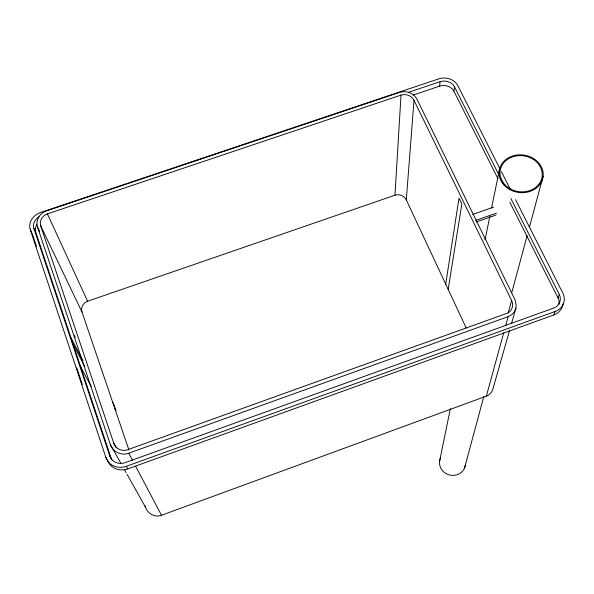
<?xml version="1.0" encoding="UTF-8"?>
<svg xmlns="http://www.w3.org/2000/svg" width="594" height="594" viewBox="0 0 594 594"><rect width="100%" height="100%" fill="white"/><g stroke="black" fill="none" stroke-linecap="round" stroke-linejoin="round"><path stroke-width="0.89" d="M128.943 450.022L81.994 312.043C80.428 307.662 83.271 302.606 87.615 301.225L394.973 195.196L401.002 95.114C405.821 93.481 411.724 95.671 414.003 100.297L511.597 300.482C514.181 305.205 511.835 311.798 506.608 313.446L127.554 449.769C122.134 451.871 115.474 448.715 113.744 443.146L40.763 226.002C39.018 220.99 42.501 215.392 47.401 213.892L401.002 95.114M466.223 327.999L406.303 199.903L414.003 100.297M413.261 95.018L439.612 86.16L440.095 81.705A11.004 9.185 2.8 0 1 454.477 86.798L498.722 174.465M497.972 178.697L453.913 91.231L454.477 86.798M515.911 307.989L516.186 304.522L514.798 299.331L417.01 99.28C413.966 93.124 406.11 90.214 399.68 92.382L46.399 210.952C39.865 212.949 35.224 220.411 37.548 227.086L110.306 444.379C112.6 451.819 121.495 456.036 128.735 453.222L508.152 316.639C511.976 315.28 515.043 311.976 515.911 307.989L511.642 323.039M445.715 284.155L458.999 198.144L461.85 203.994L448.18 289.427M439.597 461.189L450.393 408.568M485.031 239.828L489.872 216.246M491.55 208.078L499.183 170.886M464.545 468.013L483.806 396.525M511.724 292.857L527.13 235.662M529.291 227.613L543.116 176.373M508.189 312.993L511.597 300.482M145.07 505.784C146.458 512.978 154.522 518.042 161.501 515.258L486.338 396.153L503.742 332.714M505.702 325.571L508.152 316.639M509.63 330.123L493.05 388.543C492.285 392.01 489.671 394.951 486.338 396.153M558.813 304.685A11.873 10.492 12.9 0 0 558.018 297.898L559.258 294.379L510.833 198.448M107.44 460.068A16.469 15.11 -25.9 0 0 127.807 468.889L553.868 314.924L555.086 311.494A15.927 14.056 12.8 0 0 562.845 293.087L515.577 199.703M500.096 169.127L457.848 85.662A14.672 12.244 2.8 0 0 438.684 78.883L40.667 212.444A15.34 13.061 -18.5 0 0 30.272 229.67L105.88 457.425A16.573 15.192 -25.7 0 0 126.373 466.29L555.086 311.494M475.683 220.404L496.525 213.112M476.121 221.993L496.027 215.028M472.757 214.419L493.562 207.15M408.434 92.337L440.095 81.705M394.973 195.196C399.227 193.703 404.395 195.797 406.303 199.903M105.88 457.425L107.046 459.407M38.996 216.78A11.509 9.794 -18.5 0 0 33.91 228.445L109.786 456.021L111.316 458.672A12.355 11.331 -25.9 0 0 111.887 460.046M110.306 444.379L120.731 463.001M124.354 469.475L126.166 472.713M127.079 474.339L145.664 507.528M113.744 443.146L116.402 447.973M126.373 466.29L127.807 468.889M79.448 364.516L91.164 386.494M128.735 453.222L132.611 460.565M135.632 466.283L161.501 515.258M73.225 344.49L84.845 366.647M71.005 337.838L82.989 360.781M501.351 171.607L510.142 188.959M114.635 407.981L115.956 410.58L114.041 404.959M500.393 177.769L503.318 183.561M112.712 402.331L113.706 404.306M509.763 202.101L558.018 297.898M30.272 229.67L31.772 232.692M33.91 228.445L35.774 232.232L111.316 458.672M37.548 227.086L39.56 231.244M40.763 226.002L81.994 312.043M47.401 213.892L87.615 301.225M74.391 335.268L75.193 337.644M32.15 233.449L36.538 246.659M76.775 367.775L82.321 384.474M562.978 303.853A15.83 13.989 12.9 0 1 553.868 314.924M465.392 464.931A13.038 12.229 14.2 0 1 449.227 474.896A13.038 12.229 14.2 0 1 440.458 458.115M439.612 86.16A10.944 9.148 2.8 0 1 453.913 91.231M35.774 232.232A11.442 9.756 -18.6 0 1 36.769 224.629M559.258 294.379A11.947 10.543 12.8 0 1 553.422 308.175L125.148 462.659A12.429 11.397 -25.7 0 1 109.786 456.021M504.818 184.637A21.176 18.058 7.8 0 0 540.911 180.821A21.176 18.058 7.8 0 0 517.664 155.754A21.176 18.058 7.8 0 0 504.818 184.637M504.083 185.142A22.134 18.874 7.8 0 0 541.81 181.148A22.134 18.874 7.8 0 0 517.508 154.945A22.134 18.874 7.8 0 0 504.083 185.142"/></g></svg>
